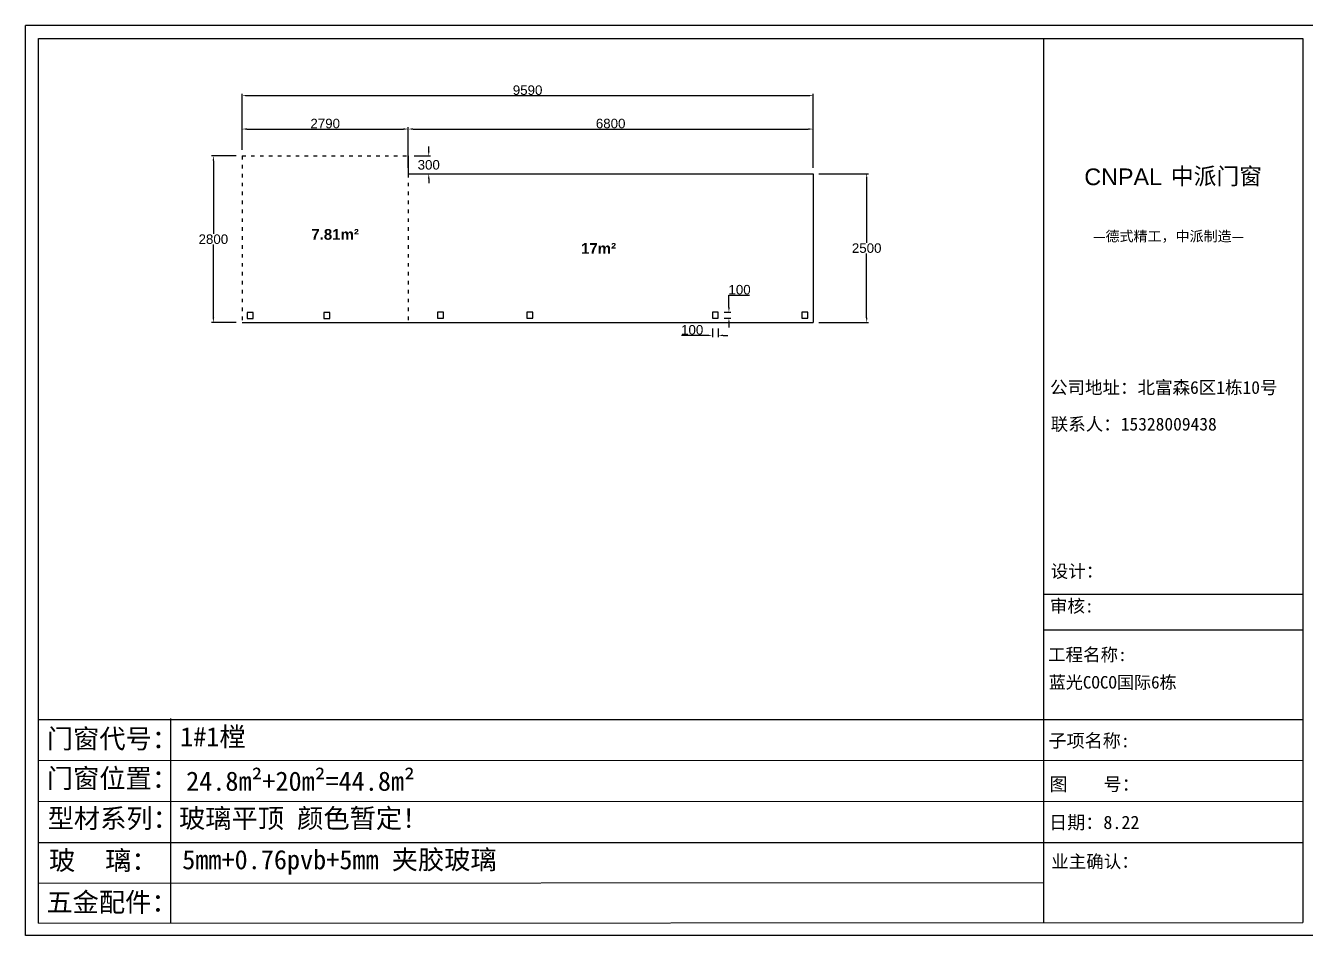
# Model space of a CAD drawing. Header units: inches. Extents: x -138455 to 599497, y -747149 to 13167.
# Drawn here: x 551947 to 573447, y -396114 to -380821 of the extents above; entities that cross this region are included whole.
import ezdxf

# ---------------------------------------------------------------- set-up
doc = ezdxf.new("R2010")
doc.units = ezdxf.units.IN
doc.header["$MEASUREMENT"] = 0
doc.header["$PDMODE"] = 35
doc.header["$PDSIZE"] = -3
doc.linetypes.add('ACAD_ISO03W100', pattern=[30, 12, -18])
doc.layers.add('0 @ 1', color=7, linetype='Continuous')
doc.styles.add('Annotative', font='arialbd.ttf')
doc.styles.add('MtXpl_', font='')
doc.styles.get("Standard").update_dxf_attribs({"font": 'arial.ttf'})
doc.styles.get('MtXpl_').set_extended_font_data('SimSun')
doc.dimstyles.get("Standard").update_dxf_attribs({"dimtxt": 80, "dimasz": 70, "dimexe": 40, "dimexo": 80, "dimgap": 0, "dimtad": 1, "dimtih": 1, "dimtoh": 1, "dimdec": 0, "dimzin": 0, "dimdsep": 46, "dimtxsty": 'Standard', "dimcen": 0.09, "dimadec": 0, "dimazin": 0, "dimtfac": 1, "dimtdec": 0, "dimtofl": 0, "dimtmove": 0, "dimatfit": 3, "dimfxl": 0, "dimtolj": 1, "dimtzin": 0, "dimarcsym": 0})

# ---------------------------------------------------------------- blocks, each defined once
blk = doc.blocks.new('*D1277')
at = {"color": 0, "lineweight": -2, "transparency": 16777216}
for p, q in [((558719, -382932), (558719, -382852)), ((558475, -383012), (558749, -383012)), ((558475, -383312), (558749, -383312)), ((558719, -383392), (558719, -383472))]:
    blk.add_line(p, q, dxfattribs=at)
at = {"color": 0, "transparency": 16777216}
for points in [[(558706, -382932), (558733, -382932), (558719, -383012)], [(558706, -383392), (558733, -383392), (558719, -383312)]]:
    blk.add_solid(points, dxfattribs=at)
at = {"layer": 'Defpoints', "color": 0, "transparency": 16777216}
for p in [(558375, -383012), (558719, -383012), (558375, -383312)]:
    blk.add_point(p, dxfattribs=at)
at = {"color": 0, "transparency": 16777216, "insert": (558719, -383162), "char_height": 160, "attachment_point": 5}
blk.add_mtext('\\A1;300', dxfattribs=at)
blk = doc.blocks.new('*D1278')
at = {"color": 0, "lineweight": -2, "transparency": 16777216}
for p, q in [((555585, -382912), (555585, -382530)), ((555665, -382560), (558295, -382560)), ((558375, -382912), (558375, -382530))]:
    blk.add_line(p, q, dxfattribs=at)
at = {"color": 0, "transparency": 16777216}
for points in [[(555665, -382546), (555665, -382573), (555585, -382560)], [(558295, -382546), (558295, -382573), (558375, -382560)]]:
    blk.add_solid(points, dxfattribs=at)
at = {"layer": 'Defpoints', "color": 0, "transparency": 16777216}
for p in [(558375, -382560), (555585, -383012), (558375, -383012)]:
    blk.add_point(p, dxfattribs=at)
at = {"color": 0, "transparency": 16777216, "insert": (556980, -382468), "char_height": 160, "attachment_point": 5}
blk.add_mtext('\\A1;2790', dxfattribs=at)
blk = doc.blocks.new('*D1279')
at = {"color": 0, "lineweight": -2, "transparency": 16777216}
for p, q in [((555485, -383012), (555071, -383012)), ((555101, -383092), (555101, -384320)), ((555101, -385732), (555101, -384503)), ((555485, -385812), (555071, -385812))]:
    blk.add_line(p, q, dxfattribs=at)
at = {"color": 0, "transparency": 16777216}
for points in [[(555088, -383092), (555115, -383092), (555101, -383012)], [(555088, -385732), (555115, -385732), (555101, -385812)]]:
    blk.add_solid(points, dxfattribs=at)
at = {"layer": 'Defpoints', "color": 0, "transparency": 16777216}
for p in [(555585, -383012), (555101, -385812), (555585, -385812)]:
    blk.add_point(p, dxfattribs=at)
at = {"color": 0, "transparency": 16777216, "insert": (555101, -384412), "char_height": 160, "attachment_point": 5}
blk.add_mtext('\\A1;2800', dxfattribs=at)
blk = doc.blocks.new('*D1280')
at = {"color": 0, "lineweight": -2, "transparency": 16777216}
for p, q in [((555585, -382912), (555585, -381968)), ((555665, -381998), (565095, -381998)), ((565175, -383212), (565175, -381968))]:
    blk.add_line(p, q, dxfattribs=at)
at = {"color": 0, "transparency": 16777216}
for points in [[(555665, -381985), (555665, -382012), (555585, -381998)], [(565095, -381985), (565095, -382012), (565175, -381998)]]:
    blk.add_solid(points, dxfattribs=at)
at = {"layer": 'Defpoints', "color": 0, "transparency": 16777216}
for p in [(565175, -381998), (555585, -383012), (565175, -383312)]:
    blk.add_point(p, dxfattribs=at)
at = {"color": 0, "transparency": 16777216, "insert": (560380, -381907), "char_height": 160, "attachment_point": 5}
blk.add_mtext('\\A1;9590', dxfattribs=at)
blk = doc.blocks.new('*D1281')
at = {"color": 0, "lineweight": -2, "transparency": 16777216}
for p, q in [((558375, -383212), (558375, -382530)), ((558455, -382560), (565095, -382560)), ((565175, -383212), (565175, -382530))]:
    blk.add_line(p, q, dxfattribs=at)
at = {"color": 0, "transparency": 16777216}
for points in [[(558455, -382546), (558455, -382573), (558375, -382560)], [(565095, -382546), (565095, -382573), (565175, -382560)]]:
    blk.add_solid(points, dxfattribs=at)
at = {"layer": 'Defpoints', "color": 0, "transparency": 16777216}
for p in [(565175, -382560), (558375, -383312), (565175, -383312)]:
    blk.add_point(p, dxfattribs=at)
at = {"color": 0, "transparency": 16777216, "insert": (561775, -382468), "char_height": 160, "attachment_point": 5}
blk.add_mtext('\\A1;6800', dxfattribs=at)
blk = doc.blocks.new('*D1282')
at = {"color": 0, "lineweight": -2, "transparency": 16777216}
for p, q in [((565275, -383312), (566106, -383312)), ((566076, -383392), (566076, -384470)), ((566076, -385732), (566076, -384653)), ((565275, -385812), (566106, -385812))]:
    blk.add_line(p, q, dxfattribs=at)
at = {"color": 0, "transparency": 16777216}
for points in [[(566063, -383392), (566090, -383392), (566076, -383312)], [(566063, -385732), (566090, -385732), (566076, -385812)]]:
    blk.add_solid(points, dxfattribs=at)
at = {"layer": 'Defpoints', "color": 0, "transparency": 16777216}
for p in [(565175, -383312), (566076, -383312), (565175, -385812)]:
    blk.add_point(p, dxfattribs=at)
at = {"color": 0, "transparency": 16777216, "insert": (566076, -384562), "char_height": 160, "attachment_point": 5}
blk.add_mtext('\\A1;2500', dxfattribs=at)
blk = doc.blocks.new('*D1283')
at = {"color": 0, "lineweight": -2, "transparency": 16777216}
for p, q in [((563762, -385558), (563762, -385353)), ((563762, -385353), (564110, -385353)), ((563684, -385638), (563792, -385638)), ((563684, -385738), (563792, -385738)), ((563762, -385818), (563762, -385898))]:
    blk.add_line(p, q, dxfattribs=at)
at = {"color": 0, "transparency": 16777216}
for points in [[(563749, -385558), (563776, -385558), (563762, -385638)], [(563749, -385818), (563776, -385818), (563762, -385738)]]:
    blk.add_solid(points, dxfattribs=at)
at = {"layer": 'Defpoints', "color": 0, "transparency": 16777216}
for p in [(563584, -385638), (563584, -385738), (563762, -385738)]:
    blk.add_point(p, dxfattribs=at)
at = {"color": 0, "transparency": 16777216, "insert": (563941, -385261), "char_height": 160, "attachment_point": 5}
blk.add_mtext('\\A1;100', dxfattribs=at)
blk = doc.blocks.new('*D1284')
at = {"color": 0, "lineweight": -2, "transparency": 16777216}
for p, q in [((563484, -385912), (563484, -386058)), ((563584, -385912), (563584, -386058)), ((563404, -386028), (562966, -386028)), ((563664, -386028), (563744, -386028))]:
    blk.add_line(p, q, dxfattribs=at)
at = {"color": 0, "transparency": 16777216}
for points in [[(563404, -386015), (563404, -386041), (563484, -386028)], [(563664, -386015), (563664, -386041), (563584, -386028)]]:
    blk.add_solid(points, dxfattribs=at)
at = {"layer": 'Defpoints', "color": 0, "transparency": 16777216}
for p in [(563484, -385812), (563584, -385812), (563584, -386028)]:
    blk.add_point(p, dxfattribs=at)
at = {"color": 0, "transparency": 16777216, "insert": (563145, -385936), "char_height": 160, "attachment_point": 5}
blk.add_mtext('\\A1;100', dxfattribs=at)

msp = doc.modelspace()

# ---------------------------------------------------------------- linework, layer by layer
for p, q in [((573620.3, -380820.6), (551946.7, -380820.6)), ((551946.7, -396114.5), (551946.7, -380820.6)), ((552162.3, -381035.4), (573405.5, -381035.4)), ((552162.3, -395911.1), (552162.3, -381035.4)), ((569044.3, -381035.4), (569044.3, -395899.8)), ((573405.5, -381035.4), (573405.5, -395899.1)), ((558374.9, -383011.6), (558374.9, -383311.6)), ((558374.9, -383311.6), (565174.9, -383311.6)), ((565174.9, -383311.6), (565174.9, -385811.6)), ((555584.9, -385811.6), (559174.9, -385811.6)), ((559174.9, -385811.6), (565174.9, -385811.6)), ((569044.3, -390376.3), (573405.5, -390376.3)), ((569044.3, -390980.3), (573405.5, -390980.3)), ((552160.1, -392485.1), (573405.5, -392485.1)), ((554381.7, -392468.2), (554382.6, -395895.7)), ((552160.6, -393173.2), (573405.5, -393168.6)), ((552161, -393861.5), (573405.5, -393856.8)), ((552161.4, -394550.3), (573405.5, -394550.3)), ((552161.9, -395233.4), (569044.3, -395227.2)), ((552162.3, -395911.1), (573405.5, -395899.1)), ((573620.3, -396114.5), (551946.7, -396114.5))]:
    msp.add_line(p, q)
at = {"linetype": 'ACAD_ISO03W100', "ltscale": 5}
for p, q in [((555584.9, -383011.6), (558374.9, -383011.6)), ((555584.9, -383011.6), (555584.9, -385811.6)), ((558374.9, -383311.6), (558374.9, -385811.6))]:
    msp.add_line(p, q, dxfattribs=at)
for points in [[(555668.1, -385745.9), (555768.1, -385745.9), (555768.1, -385645.9), (555668.1, -385645.9)], [(556956.6, -385745.9), (557056.6, -385745.9), (557056.6, -385645.9), (556956.6, -385645.9)], [(558868.5, -385738.1), (558968.5, -385738.1), (558968.5, -385638.1), (558868.5, -385638.1)], [(560368.5, -385738.1), (560468.5, -385738.1), (560468.5, -385638.1), (560368.5, -385638.1)], [(563483.6, -385738.1), (563583.6, -385738.1), (563583.6, -385638.1), (563483.6, -385638.1)], [(564986, -385738.1), (565086, -385738.1), (565086, -385638.1), (564986, -385638.1)]]:
    msp.add_lwpolyline(points, close=True)

# ---------------------------------------------------------------- texts
msp.add_text('CNPAL', height=280.24).set_placement((569732.6, -383503.1))
at = {"style": 'MtXpl_'}
for s, height, p in [('中派门窗', 280.24, (571187.6, -383491.5)), ('—德式精工，中派制造—', 172.455, (569879.1, -384447.8)), ('公司地址：北富森6区1栋10号', 215.568, (569156.5, -387011.3)), ('联系人：15328009438', 215.568, (569168.3, -387627.5)), ('设计：', 215.57, (569168.6, -390100.4)), ('审核:', 215.57, (569154.8, -390684.9)), ('工程名称:', 215.57, (569123.3, -391503.1)), ('蓝光COCO国际6栋', 210.26, (569134.7, -391964.5)), ('子项名称:', 222.76, (569130.2, -392952.2)), ('图    号：', 222.76, (569146.2, -393682.8)), ('日期：8.22', 222.76, (569140.9, -394325.8)), ('业主确认：', 215.57, (569176.9, -394979.7))]:
    msp.add_text(s, height=height, dxfattribs=at).set_placement(p)
at = {"layer": '0 @ 1', "style": 'Annotative'}
for s, p in [('门窗代号：', (552303.7, -392969.4)), ('门窗位置：', (552303.7, -393635.6)), ('型材系列：', (552317.3, -394308.5)), ('玻    璃：', (552339.9, -395014.1)), ('五金配件：', (552295.7, -395717.1))]:
    msp.add_text(s, height=323.35, dxfattribs=at).set_placement(p)
at = {"layer": '0 @ 1', "attachment_point": 1, "style": 'Annotative'}
for s, width, insert, char_height in [('7.81m²', 1200.003, (556746.3, -384240.4), 180.69), ('17m²', 1200.003, (561277.3, -384476.5), 180.69), ('{\\fSimSun|b1|i0|c134|p2;1#1樘}', 4396.385, (554542.7, -392613.1), 323.353), ('{\\fSimSun|b1|i0|c134|p2;24.8m²+20m²=44.8m²}', 9006.576, (554643.4, -393359.5), 323.353), ('{\\fSimSun|b1|i0|c134|p2;玻璃平顶 颜色暂定！}', 9006.576, (554523.8, -393984), 323.353), ('{\\fSimSun|b1|i0|c134|p2;5mm+0.76pvb+5mm 夹胶玻璃}', 7839.588, (554577.9, -394678.9), 323.353)]:
    msp.add_mtext_dynamic_manual_height_columns(s, width=width, gutter_width=903.5, heights=[0], dxfattribs=dict(at, insert=insert, char_height=char_height))

# ---------------------------------------------------------------- dimensions: what is measured, and where the dimension line sits
for base, p1, p2, picture, middle in [((565174.9, -381998.3), (555584.9, -383011.6), (565174.9, -383311.6), '*D1280', (560379.9, -381998.3)), ((563583.6, -386027.9), (563483.6, -385811.6), (563583.6, -385811.6), '*D1284', (563144.6, -386027.9))]:
    dim = msp.add_linear_dim(base=base, p1=p1, p2=p2, dimstyle='Standard', override={"dimtxt": 160, "dimasz": 80, "dimexe": 30, "dimexo": 100, "dimgap": 10})
    dim.commit()
    dim.dimension.update_dxf_attribs({"geometry": picture, "text_midpoint": middle, "dimtype": 160})
for base, p1, p2, picture, middle in [((558374.9, -382559.7), (555584.9, -383011.6), (558374.9, -383011.6), '*D1278', (556979.9, -382468)), ((565174.9, -382559.7), (558374.9, -383311.6), (565174.9, -383311.6), '*D1281', (561774.9, -382468))]:
    dim = msp.add_linear_dim(base=base, p1=p1, p2=p2, dimstyle='Standard', override={"dimtxt": 160, "dimasz": 80, "dimexe": 30, "dimexo": 100, "dimgap": 10})
    dim.commit()
    dim.dimension.update_dxf_attribs({"geometry": picture, "text_midpoint": middle})
for base, p1, p2, picture, middle in [((558719.3, -383011.6), (558374.9, -383311.6), (558374.9, -383011.6), '*D1277', (558719.3, -383161.6)), ((555101.3, -385811.6), (555584.9, -383011.6), (555584.9, -385811.6), '*D1279', (555101.3, -384411.6)), ((566076.2, -383311.6), (565174.9, -385811.6), (565174.9, -383311.6), '*D1282', (566076.2, -384561.6))]:
    dim = msp.add_linear_dim(base=base, p1=p1, p2=p2, angle=90, dimstyle='Standard', override={"dimtxt": 160, "dimasz": 80, "dimexe": 30, "dimexo": 100, "dimgap": 10})
    dim.commit()
    dim.dimension.update_dxf_attribs({"geometry": picture, "text_midpoint": middle})
dim = msp.add_linear_dim(base=(563762.3, -385738.1), p1=(563583.6, -385638.1), p2=(563583.6, -385738.1), angle=90, dimstyle='Standard', override={"dimtxt": 160, "dimasz": 80, "dimexe": 30, "dimexo": 100, "dimgap": 10})
dim.commit()
dim.dimension.update_dxf_attribs({"geometry": '*D1283', "text_midpoint": (563941.3, -385352.8), "dimtype": 160})

doc.saveas('drawing.dxf')
